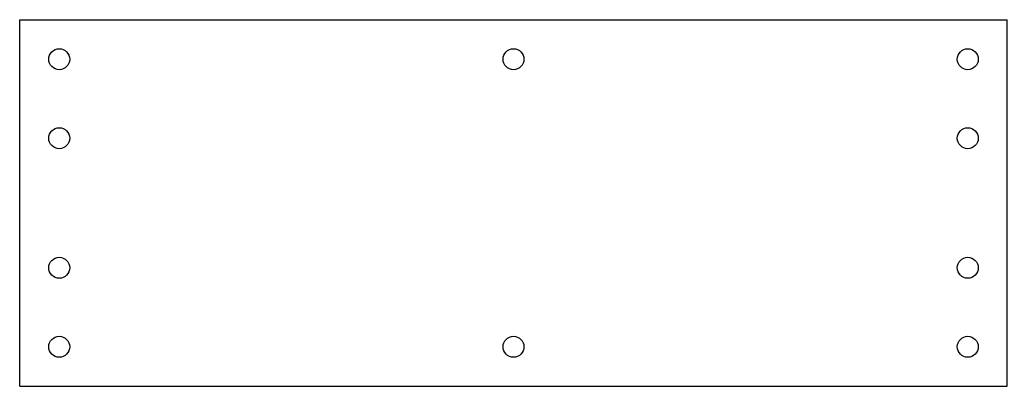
# Model space of a CAD drawing. Extents: x -125 to 125, y -46 to 46.
import ezdxf

# ---------------------------------------------------------------- set-up
doc = ezdxf.new("R2010")
doc.units = 0
doc.layers.get('0').update_dxf_attribs({"linetype": 'continuous'})

# ---------------------------------------------------------------- blocks, each defined once
blk = doc.blocks.new('_X_ICT')
at = {"color": 0}
for p, q in [((-125, -46.4), (-125, 46.4)), ((-125, 46.4), (125, 46.4)), ((125, -46.4), (125, 46.4)), ((-125, -46.4), (125, -46.4))]:
    blk.add_line(p, q, dxfattribs=at)
for centre in [(-115, 36.4), (0, 36.4), (115, 36.4), (-115, 16.4), (115, 16.4), (-115, -16.4), (115, -16.4), (-115, -36.4), (0, -36.4), (115, -36.4)]:
    blk.add_circle(centre, 2.65, dxfattribs=at)

msp = doc.modelspace()

# ---------------------------------------------------------------- block references
at = {"color": 0}
msp.add_blockref('_X_ICT', (0, 0), dxfattribs=at)

doc.saveas('drawing.dxf')
